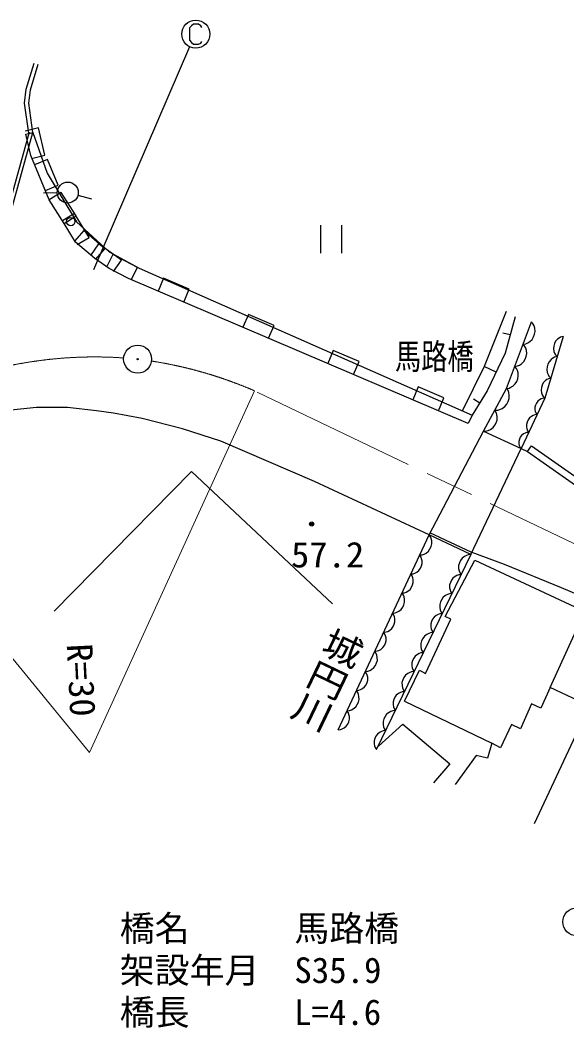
# Model space of a CAD drawing. Units: millimetres, scale not verified. Extents: x 40000 to 680000, y 20000 to 380000.
# Drawn here: x 446418 to 485552, y 262839 to 334946 of the extents above; entities that cross this region are included whole.
import ezdxf
from ezdxf.enums import TextEntityAlignment as Align

# ---------------------------------------------------------------- set-up
doc = ezdxf.new("R2010")
doc.units = ezdxf.units.MM
doc.header["$LTSCALE"] = 1000
doc.linetypes.add('CHAIN', pattern=[18.5, 12, -1.5, 3.5, -1.5])
for name, color, linetype, lineweight in [('M-BGD', 7, 'Continuous', 25), ('M-BGD-EXST', 7, 'Continuous', 25), ('M-BMK', 2, 'CHAIN', 13), ('M-BMK-SRVR', 3, 'Continuous', 25), ('M-STR-HTXT', 7, 'Continuous', 13), ('M-STR-STR1', 1, 'Continuous', 25)]:
    doc.layers.add(name, color=color, linetype=linetype, lineweight=lineweight)
doc.layers.add('M-BGD-HTXT', color=7, linetype='Continuous')
doc.styles.add('@ＭＳ ゴシック', font='')
doc.styles.add('ＭＳ ゴシック', font='')
doc.styles.get('@ＭＳ ゴシック').set_extended_font_data('@MS Gothic')
doc.styles.get('ＭＳ ゴシック').set_extended_font_data('MS Gothic')

msp = doc.modelspace()

# ---------------------------------------------------------------- linework, layer by layer
at = {"layer": 'M-BGD'}
for p, q in [((446858, 330017), (447424, 331879)), ((447153, 329954), (447711, 331792)), ((446730, 329000), (446858, 330017)), ((447032, 329002), (447153, 329954)), ((447029, 326855), (446730, 329000)), ((447326, 326896), (447032, 329002)), ((441104, 305407), (447085, 326963)), ((441345, 305340), (447326, 326896)), ((447741, 327229), (446767, 327002)), ((446815, 326794), (447326, 326896)), ((447173, 325262), (446815, 326794)), ((447326, 326896), (448347, 323986)), ((448195, 325282), (447741, 327229)), ((448500, 322081), (447173, 325262)), ((447221, 325054), (448195, 325282)), ((448374, 324980), (447451, 324595)), ((449145, 323134), (448374, 324980)), ((448347, 323986), (450441, 320513)), ((448222, 322749), (449145, 323134)), ((449078, 322585), (448079, 322557)), ((449343, 322619), (448500, 322083)), ((450417, 320932), (449343, 322619)), ((450553, 322415), (451520, 322159)), ((449573, 320396), (448500, 322081)), ((450309, 321108), (449457, 320584)), ((449573, 320395), (450417, 320932)), ((451357, 319405), (450309, 321108)), ((450390, 319069), (449573, 320396)), ((450441, 320513), (452790, 318368)), ((467918, 320284), (467918, 318284)), ((469438, 318284), (469438, 320284)), ((450966, 319891), (450318, 319130)), ((452489, 318594), (450966, 319891)), ((451768, 317894), (450390, 319069)), ((450505, 318881), (451357, 319405)), ((452033, 318929), (451460, 318110)), ((453672, 317782), (452033, 318929)), ((451840, 317833), (452489, 318594)), ((453052, 318170), (452591, 317282)), ((452790, 318368), (454934, 317194)), ((454827, 317249), (453052, 318170)), ((452790, 317179), (451768, 317894)), ((453098, 316963), (453672, 317782)), ((454169, 316464), (452790, 317179)), ((454367, 316362), (454827, 317249)), ((454934, 317194), (478782, 306675)), ((478480, 306095), (454169, 316464)), ((456680, 316480), (456288, 315561)), ((458520, 315696), (456680, 316480)), ((458127, 314776), (458520, 315696)), ((462758, 313888), (462366, 312968)), ((464598, 313103), (462758, 313888)), ((479650, 310198), (481233, 314130)), ((481845, 313722), (481131, 311117)), ((464205, 312184), (464598, 313103)), ((481225, 308579), (483023, 313351)), ((483146, 313196), (483023, 313352)), ((483206, 313065), (483146, 313196)), ((483253, 312902), (483206, 313065)), ((481488, 312419), (480978, 312559)), ((483061, 312102), (483165, 312281)), ((483165, 312281), (483237, 312472)), ((483237, 312472), (483277, 312675)), ((483277, 312675), (483253, 312902)), ((485278, 312305), (483971, 307893)), ((485108, 312261), (484997, 312200)), ((485278, 312305), (485108, 312261)), ((482424, 311761), (482619, 311796)), ((482547, 311605), (482424, 311761)), ((482607, 311474), (482547, 311605)), ((482619, 311796), (482750, 311856)), ((482750, 311856), (482894, 311947)), ((482894, 311947), (483061, 312102)), ((484608, 311627), (484585, 311446)), ((484659, 311800), (484608, 311627)), ((484739, 311964), (484659, 311800)), ((484876, 312111), (484739, 311964)), ((484997, 312200), (484876, 312111)), ((468836, 311296), (468443, 310376)), ((470675, 310511), (468836, 311296)), ((481131, 311117), (479854, 308411)), ((482566, 310690), (482638, 310881)), ((482654, 311311), (482607, 311474)), ((482638, 310881), (482678, 311084)), ((482678, 311084), (482654, 311311)), ((484671, 310820), (484552, 310755)), ((484585, 311446), (484621, 311248)), ((484621, 311248), (484673, 311107)), ((484852, 310867), (484671, 310820)), ((484673, 311107), (484733, 310995)), ((484733, 310995), (484852, 310867)), ((470283, 309591), (470675, 310511)), ((478070, 306989), (479650, 310198)), ((480492, 309764), (479635, 310168)), ((481825, 310170), (482020, 310205)), ((481948, 310015), (481825, 310170)), ((482020, 310205), (482151, 310265)), ((482151, 310265), (482295, 310356)), ((482295, 310356), (482462, 310511)), ((482462, 310511), (482566, 310690)), ((484137, 310144), (484113, 309951)), ((484191, 310328), (484137, 310144)), ((484277, 310503), (484191, 310328)), ((484423, 310660), (484277, 310503)), ((484552, 310755), (484423, 310660)), ((482007, 309883), (481948, 310015)), ((482055, 309720), (482007, 309883)), ((482038, 309290), (482078, 309493)), ((482078, 309493), (482055, 309720)), ((484113, 309951), (484151, 309739)), ((484151, 309739), (484206, 309589)), ((484206, 309589), (484271, 309470)), ((484271, 309470), (484397, 309332)), ((474914, 308704), (474521, 307784)), ((476753, 307919), (474914, 308704)), ((481356, 308442), (481249, 308622)), ((481420, 308615), (481552, 308674)), ((481552, 308674), (481695, 308765)), ((481695, 308765), (481863, 308920)), ((481863, 308920), (481966, 309099)), ((481966, 309099), (482038, 309290)), ((483727, 308655), (483705, 308474)), ((483778, 308827), (483727, 308655)), ((483858, 308992), (483778, 308827)), ((483996, 309139), (483858, 308992)), ((484116, 309228), (483996, 309139)), ((484228, 309289), (484116, 309228)), ((484397, 309332), (484228, 309289)), ((476361, 306999), (476753, 307919)), ((479854, 308411), (478782, 306675)), ((479591, 305540), (481225, 308579)), ((481225, 308579), (481420, 308615)), ((481400, 308296), (481356, 308442)), ((481427, 308118), (481400, 308296)), ((481420, 307876), (481427, 308118)), ((483705, 308474), (483740, 308276)), ((483740, 308276), (483792, 308135)), ((483792, 308135), (483853, 308023)), ((483853, 308023), (483971, 307894)), ((447584, 307224), (445292, 307002)), ((449803, 307224), (447584, 307224)), ((451873, 307002), (449803, 307224)), ((479318, 307543), (478869, 307820)), ((480916, 307167), (481113, 307306)), ((481113, 307306), (481247, 307479)), ((481247, 307479), (481349, 307669)), ((481349, 307669), (481420, 307876)), ((483971, 307893), (482271, 304298)), ((483307, 307401), (483264, 307249)), ((483264, 307249), (483268, 307075)), ((483374, 307542), (483307, 307401)), ((483464, 307672), (483374, 307542)), ((483601, 307780), (483464, 307672)), ((483716, 307841), (483601, 307780)), ((483820, 307878), (483716, 307841)), ((483971, 307893), (483820, 307878)), ((453094, 306817), (451873, 307002)), ((455164, 306447), (453094, 306817)), ((478782, 306675), (478480, 306095)), ((480396, 307037), (480606, 307047)), ((480498, 306867), (480396, 307037)), ((480539, 306729), (480498, 306867)), ((480565, 306560), (480539, 306729)), ((480558, 306332), (480565, 306560)), ((480606, 307047), (480752, 307091)), ((480752, 307091), (480916, 307167)), ((482869, 306480), (482772, 306340)), ((483017, 306596), (482869, 306480)), ((483141, 306661), (483017, 306596)), ((483253, 306701), (483141, 306661)), ((483415, 306717), (483253, 306701)), ((483268, 307075), (483294, 306947)), ((483294, 306947), (483331, 306844)), ((483331, 306844), (483415, 306717)), ((458048, 305708), (455164, 306447)), ((480082, 305662), (480268, 305793)), ((480268, 305793), (480395, 305957)), ((480395, 305957), (480491, 306137)), ((480491, 306137), (480558, 306332)), ((482700, 306188), (482654, 306024)), ((482654, 306024), (482658, 305837)), ((482658, 305837), (482686, 305699)), ((482772, 306340), (482700, 306188)), ((460784, 304820), (458048, 305708)), ((479591, 305540), (479789, 305549)), ((479591, 305540), (482271, 304298)), ((479789, 305549), (479927, 305591)), ((479927, 305591), (480082, 305662)), ((482220, 305101), (482153, 304960)), ((482310, 305231), (482220, 305101)), ((482447, 305339), (482310, 305231)), ((482562, 305400), (482447, 305339)), ((482666, 305437), (482562, 305400)), ((482817, 305452), (482666, 305437)), ((482686, 305699), (482726, 305588)), ((482726, 305588), (482817, 305452)), ((467477, 301936), (460784, 304820)), ((482153, 304960), (482110, 304808)), ((482110, 304808), (482114, 304634)), ((482114, 304634), (482140, 304506)), ((482140, 304506), (482177, 304403)), ((482177, 304403), (482261, 304276)), ((482271, 304298), (482729, 304069)), ((482729, 304069), (483014, 304479)), ((483014, 304479), (487072, 301655)), ((482729, 304069), (486814, 301226)), ((458677, 302639), (448865, 292652)), ((468771, 293173), (458677, 302639)), ((475685, 298111), (467477, 301936)), ((469178, 284172), (475685, 298111)), ((478680, 296706), (475685, 298111)), ((475796, 297971), (475692, 298126)), ((478695, 296881), (475748, 298256)), ((475843, 297844), (475796, 297971)), ((475876, 297687), (475843, 297844)), ((475638, 296950), (475748, 297111)), ((475748, 297111), (475829, 297285)), ((475829, 297285), (475881, 297472)), ((475881, 297472), (475876, 297687)), ((478680, 296706), (471914, 282729)), ((475015, 296676), (475201, 296695)), ((475113, 296531), (475015, 296676)), ((475157, 296411), (475113, 296531)), ((475187, 296265), (475157, 296411)), ((475201, 296695), (475328, 296742)), ((475328, 296742), (475470, 296817)), ((475470, 296817), (475638, 296950)), ((478054, 296440), (477941, 296281)), ((478224, 296571), (478054, 296440)), ((478366, 296645), (478224, 296571)), ((478494, 296689), (478366, 296645)), ((478680, 296706), (478494, 296689)), ((481099, 295993), (478695, 296881)), ((474964, 295574), (475068, 295724)), ((475068, 295724), (475144, 295888)), ((475144, 295888), (475193, 296063)), ((475193, 296063), (475187, 296265)), ((476847, 292269), (478954, 296299)), ((477858, 296109), (477803, 295922)), ((477803, 295922), (477806, 295707)), ((477806, 295707), (477836, 295550)), ((477941, 296281), (477858, 296109)), ((478954, 296299), (486830, 292639)), ((485166, 294330), (481099, 295993)), ((474381, 295317), (474555, 295335)), ((474479, 295172), (474381, 295317)), ((474522, 295052), (474479, 295172)), ((474553, 294905), (474522, 295052)), ((474555, 295335), (474674, 295378)), ((474674, 295378), (474807, 295449)), ((474807, 295449), (474964, 295574)), ((477396, 295017), (477290, 294868)), ((477555, 295140), (477396, 295017)), ((477688, 295208), (477555, 295140)), ((477809, 295250), (477688, 295208)), ((477983, 295266), (477809, 295250)), ((477836, 295550), (477881, 295422)), ((477881, 295422), (477983, 295266)), ((474172, 294090), (474330, 294215)), ((474330, 294215), (474433, 294365)), ((474433, 294365), (474509, 294528)), ((474509, 294528), (474558, 294704)), ((474558, 294704), (474553, 294905)), ((477212, 294706), (477160, 294531)), ((477160, 294531), (477163, 294330)), ((477163, 294330), (477192, 294182)), ((477290, 294868), (477212, 294706)), ((489751, 292370), (485166, 294330)), ((473746, 293958), (473920, 293976)), ((473851, 293803), (473746, 293958)), ((473897, 293675), (473851, 293803)), ((473930, 293519), (473897, 293675)), ((473920, 293976), (474040, 294019)), ((473936, 293304), (473930, 293519)), ((474040, 294019), (474172, 294090)), ((476591, 293491), (476507, 293318)), ((476703, 293650), (476591, 293491)), ((476873, 293781), (476703, 293650)), ((477015, 293855), (476873, 293781)), ((477143, 293899), (477015, 293855)), ((477329, 293916), (477143, 293899)), ((477192, 294182), (477234, 294062)), ((477234, 294062), (477329, 293916)), ((473524, 292649), (473692, 292782)), ((473692, 292782), (473802, 292943)), ((473802, 292943), (473883, 293117)), ((473883, 293117), (473936, 293304)), ((476507, 293318), (476452, 293132)), ((476452, 293132), (476455, 292917)), ((476455, 292917), (476485, 292760)), ((476485, 292760), (476530, 292632)), ((473069, 292508), (473255, 292527)), ((473167, 292363), (473069, 292508)), ((473211, 292243), (473167, 292363)), ((473241, 292096), (473211, 292243)), ((473247, 291895), (473241, 292096)), ((473255, 292527), (473383, 292574)), ((473383, 292574), (473524, 292649)), ((475441, 288202), (477253, 292084)), ((475939, 292078), (475861, 291916)), ((476045, 292227), (475939, 292078)), ((476204, 292349), (476045, 292227)), ((476338, 292418), (476204, 292349)), ((476458, 292460), (476338, 292418)), ((476632, 292476), (476458, 292460)), ((476530, 292632), (476632, 292476)), ((477253, 292084), (476847, 292269)), ((484352, 287203), (486830, 292639)), ((472861, 291281), (473018, 291406)), ((473018, 291406), (473122, 291556)), ((473122, 291556), (473198, 291719)), ((473198, 291719), (473247, 291895)), ((475861, 291916), (475810, 291741)), ((475810, 291741), (475812, 291539)), ((475812, 291539), (475841, 291392)), ((475841, 291392), (475883, 291272)), ((472435, 291149), (472609, 291167)), ((472533, 291004), (472435, 291149)), ((472576, 290884), (472533, 291004)), ((472607, 290737), (472576, 290884)), ((472612, 290536), (472607, 290737)), ((472609, 291167), (472728, 291210)), ((472728, 291210), (472861, 291281)), ((475240, 290701), (475156, 290528)), ((475352, 290860), (475240, 290701)), ((475522, 290991), (475352, 290860)), ((475664, 291064), (475522, 290991)), ((475793, 291109), (475664, 291064)), ((475978, 291126), (475793, 291109)), ((475883, 291272), (475978, 291126)), ((472094, 289851), (472226, 289922)), ((472226, 289922), (472384, 290047)), ((472384, 290047), (472487, 290197)), ((472487, 290197), (472563, 290360)), ((472563, 290360), (472612, 290536)), ((475156, 290528), (475101, 290341)), ((475101, 290341), (475104, 290127)), ((475104, 290127), (475135, 289970)), ((475135, 289970), (475179, 289842)), ((471800, 289789), (471974, 289808)), ((471905, 289635), (471800, 289789)), ((471951, 289507), (471905, 289635)), ((471984, 289351), (471951, 289507)), ((471974, 289808), (472094, 289851)), ((471990, 289136), (471984, 289351)), ((474589, 289287), (474510, 289125)), ((474694, 289436), (474589, 289287)), ((474854, 289559), (474694, 289436)), ((474987, 289628), (474854, 289559)), ((475107, 289670), (474987, 289628)), ((475281, 289685), (475107, 289670)), ((475179, 289842), (475281, 289685)), ((471437, 288405), (471578, 288481)), ((471578, 288481), (471746, 288614)), ((471746, 288614), (471856, 288775)), ((471856, 288775), (471937, 288949)), ((471937, 288949), (471990, 289136)), ((474510, 289125), (474459, 288950)), ((474459, 288950), (474461, 288749)), ((474461, 288749), (474490, 288602)), ((474490, 288602), (474532, 288482)), ((474532, 288482), (474628, 288335)), ((471123, 288340), (471309, 288359)), ((471221, 288195), (471123, 288340)), ((471265, 288075), (471221, 288195)), ((471252, 287551), (471301, 287727)), ((471296, 287928), (471265, 288075)), ((471301, 287727), (471296, 287928)), ((471309, 288359), (471437, 288405)), ((473805, 287738), (473750, 287551)), ((473889, 287911), (473805, 287738)), ((474001, 288070), (473889, 287911)), ((473925, 286205), (474998, 288424)), ((474171, 288201), (474001, 288070)), ((474314, 288274), (474171, 288201)), ((474442, 288319), (474314, 288274)), ((474628, 288335), (474442, 288319)), ((474998, 288424), (475441, 288202)), ((470489, 286980), (470663, 286999)), ((470663, 286999), (470783, 287042)), ((470783, 287042), (470915, 287113)), ((470915, 287113), (471073, 287238)), ((471073, 287238), (471176, 287388)), ((471176, 287388), (471252, 287551)), ((473750, 287551), (473753, 287337)), ((473753, 287337), (473784, 287180)), ((473784, 287180), (473828, 287051)), ((473828, 287051), (473930, 286895)), ((484352, 287203), (483687, 285724)), ((497109, 281140), (484352, 287203)), ((470593, 286826), (470489, 286980)), ((470640, 286698), (470593, 286826)), ((470626, 286140), (470678, 286327)), ((470673, 286542), (470640, 286698)), ((470678, 286327), (470673, 286542)), ((473159, 286335), (473108, 286160)), ((473238, 286497), (473159, 286335)), ((473343, 286646), (473238, 286497)), ((473503, 286769), (473343, 286646)), ((473636, 286838), (473503, 286769)), ((473756, 286880), (473636, 286838)), ((473930, 286895), (473756, 286880)), ((469812, 285531), (469998, 285550)), ((469998, 285550), (470125, 285596)), ((470125, 285596), (470266, 285672)), ((470266, 285672), (470435, 285805)), ((470435, 285805), (470545, 285966)), ((470545, 285966), (470626, 286140)), ((473277, 285545), (473091, 285528)), ((473108, 286160), (473111, 285959)), ((473111, 285959), (473139, 285812)), ((473139, 285812), (473181, 285691)), ((473181, 285691), (473277, 285545)), ((473925, 286205), (480174, 283210)), ((483021, 286020), (482245, 284245)), ((483687, 285724), (483021, 286020)), ((469910, 285386), (469812, 285531)), ((469953, 285266), (469910, 285386)), ((469941, 284742), (469990, 284918)), ((469984, 285119), (469953, 285266)), ((469990, 284918), (469984, 285119)), ((472454, 284948), (472400, 284761)), ((472538, 285121), (472454, 284948)), ((472651, 285280), (472538, 285121)), ((472821, 285410), (472651, 285280)), ((472963, 285484), (472821, 285410)), ((473091, 285528), (472963, 285484)), ((483243, 277461), (486904, 285299)), ((469178, 284172), (469352, 284190)), ((469352, 284190), (469471, 284233)), ((469471, 284233), (469604, 284304)), ((469604, 284304), (469761, 284429)), ((469761, 284429), (469865, 284579)), ((469865, 284579), (469941, 284742)), ((472077, 282988), (473815, 284578)), ((472400, 284761), (472402, 284546)), ((472402, 284546), (472433, 284389)), ((472580, 284105), (472405, 284089)), ((472433, 284389), (472477, 284261)), ((472477, 284261), (472580, 284105)), ((473815, 284578), (477179, 281731)), ((481579, 284541), (480803, 282877)), ((482245, 284245), (481579, 284541)), ((471809, 283545), (471757, 283370)), ((471887, 283707), (471809, 283545)), ((471992, 283856), (471887, 283707)), ((472152, 283979), (471992, 283856)), ((472285, 284048), (472152, 283979)), ((472405, 284089), (472285, 284048)), ((471757, 283370), (471760, 283169)), ((471760, 283169), (471788, 283022)), ((471788, 283022), (471830, 282901)), ((471830, 282901), (471926, 282755)), ((480174, 283210), (479878, 282138)), ((480803, 282877), (480174, 283210)), ((479065, 282323), (477549, 280252)), ((479878, 282138), (479065, 282323)), ((477179, 281731), (475996, 280363))]:
    msp.add_line(p, q, dxfattribs=at)
for centre, radius in [((449828, 322607), 750), ((450044, 320530), 300), ((467288, 298890), 150), ((467288, 298890), 90), ((467288, 298890), 30)]:
    msp.add_circle(centre, radius, dxfattribs=at)
at = {"layer": 'M-BGD-EXST'}
for p, q in [((458832, 334666), (458672, 334546)), ((459192, 334666), (458832, 334666)), ((459352, 334546), (459192, 334666)), ((458672, 334546), (458552, 334386)), ((458552, 334386), (458552, 333506)), ((459432, 334426), (459352, 334546)), ((458552, 333506), (458672, 333346)), ((458672, 333346), (458832, 333226)), ((458832, 333226), (459192, 333226)), ((459192, 333226), (459352, 333306)), ((459352, 333306), (459432, 333426)), ((458552, 333035), (451671, 317075))]:
    msp.add_line(p, q, dxfattribs=at)
for centre in [(458992, 333946), (486265, 270425)]:
    msp.add_circle(centre, 1000, dxfattribs=at)
at = {"layer": 'M-BMK'}
msp.add_line((524281, 279233), (463184, 308425), dxfattribs=at)
for centre, start, end in [((451754, 280847), 86.03029, 127.85739), ((451243, 280904), 66.54621, 81.22891)]:
    msp.add_arc(centre, 30000, start, end, dxfattribs=at)
at = {"layer": 'M-BMK-SRVR'}
for radius in [1000, 40]:
    msp.add_circle((454827, 310689), radius, dxfattribs=at)
at = {"layer": 'M-STR-HTXT'}
for p, q in [((463184, 308425), (451394, 282534)), ((451394, 282534), (433343, 304533))]:
    msp.add_line(p, q, dxfattribs=at)
at = {"layer": 'M-STR-STR1'}
for p, q in [((475685, 298111), (479591, 305540)), ((478680, 296706), (482271, 304298))]:
    msp.add_line(p, q, dxfattribs=at)

# ---------------------------------------------------------------- texts
at = {"layer": 'M-BGD', "style": 'ＭＳ ゴシック', "width": 1.05}
msp.add_text('57.2', height=1833, dxfattribs=at).set_placement((465810, 295235), align=Align.BOTTOM_LEFT)
at = {"layer": 'M-BGD-HTXT', "style": 'ＭＳ ゴシック', "width": 0.75}
msp.add_text('馬路橋', height=1833, dxfattribs=at).set_placement((473252, 309414), align=Align.BOTTOM_LEFT)
at = {"layer": 'M-BGD-HTXT', "style": '@ＭＳ ゴシック', "width": 0.9}
msp.add_text('城円川', height=2052, rotation=244.4, dxfattribs=at).set_placement((470036, 291163), align=Align.MIDDLE_LEFT)
at = {"layer": 'M-STR-HTXT', "style": 'ＭＳ ゴシック', "width": 1.05}
msp.add_text('R=30', height=1833, rotation=272.9, dxfattribs=at).set_placement((449199, 290267), align=Align.BOTTOM_LEFT)
at = {"layer": 'M-STR-HTXT', "style": 'ＭＳ ゴシック'}
for s, p in [('橋名\u3000\u3000\u3000馬路橋', (453546, 268497)), ('架設年月\u3000S35.9', (453546, 265497)), ('橋長      L=4.6', (453546, 262497))]:
    msp.add_text(s, height=1833, dxfattribs=at).set_placement(p, align=Align.BOTTOM_LEFT)

doc.saveas('drawing.dxf')
